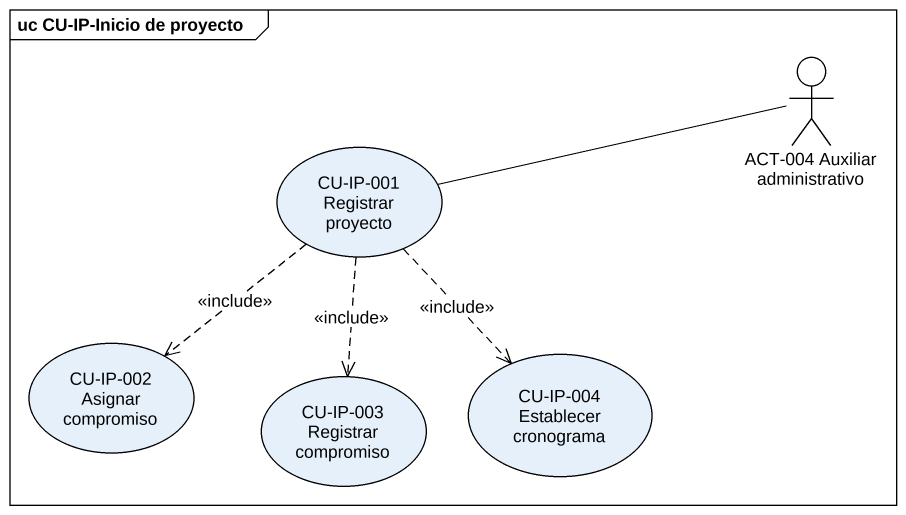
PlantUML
@startuml
mainframe uc CU-IP-Inicio de proyecto
actor "ACT-004 Auxiliar administrativo" as ACT_004_Auxiliar
usecase "CU-IP-001 Registrar proyecto" as CU_IP_001_Registrar_proyecto
usecase "CU-IP-002 Asignar compromiso" as CU_IP_002_Asignar_compromiso
usecase "CU-IP-003 Registrar compromiso" as CU_IP_003_Registrar
usecase "CU-IP-004 Establecer cronograma" as CU_IP_004_Establecer
ACT_004_Auxiliar -left- CU_IP_001_Registrar_proyecto
CU_IP_001_Registrar_proyecto ..> CU_IP_002_Asignar_compromiso : <<include>>
CU_IP_001_Registrar_proyecto ..> CU_IP_003_Registrar : <<include>>
CU_IP_001_Registrar_proyecto ..> CU_IP_004_Establecer : <<include>>
@enduml
